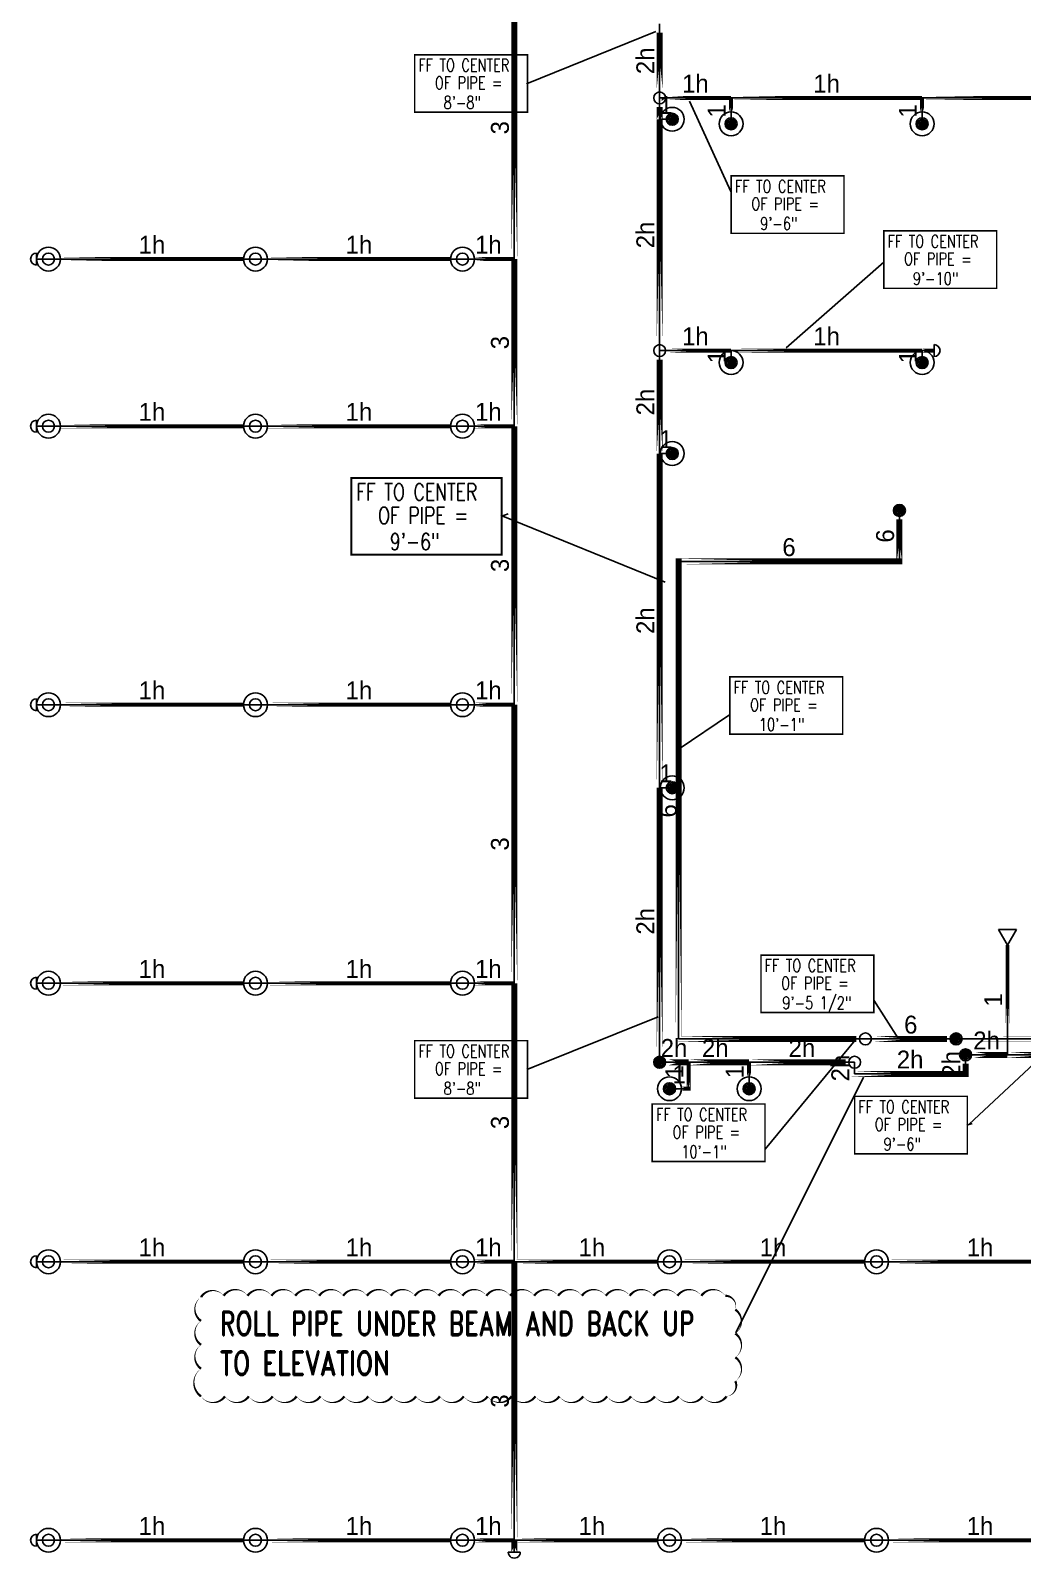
# Model space of a CAD drawing. Header units: inches. Extents: x -4258 to 19, y -149 to 1456.
# Drawn here: x -3333 to -2835, y 63 to 831 of the extents above; entities that cross this region are included whole.
import ezdxf
from ezdxf.enums import TextEntityAlignment as Align

# ---------------------------------------------------------------- set-up
doc = ezdxf.new("R2010")
doc.units = ezdxf.units.IN
doc.header["$MEASUREMENT"] = 0
for name, color, linetype in [('Coordination', 1, 'Continuous'), ('headdn', 1, 'Continuous'), ('HEADUP', 1, 'Continuous'), ('PIPEBL', 1, 'Continuous'), ('pipemn', 1, 'Continuous'), ('PIPESPC', 1, 'Continuous'), ('spk-cap', 1, 'Continuous'), ('spk-pipedrop', 1, 'Continuous'), ('spk-piperise', 1, 'Continuous')]:
    doc.layers.add(name, color=color, linetype=linetype)
doc.styles.add('PDA1', font='ROMAND', dxfattribs={"width": 0.755})
doc.styles.add('PIPE', font='PIPE.SHX')

# ---------------------------------------------------------------- blocks, each defined once
blk = doc.blocks.new('drop')
blk.add_circle((0, 0), 3)
for points in [[(0.01, 2.97), (-2.53, -1.59), (-2.62, 1.36)], [(0.01, 2.97), (-2.49, -1.59), (2.52, -1.59)], [(2.52, -1.59), (0.01, 2.97), (2.6, 1.47)], [(2.52, -1.59), (-2.53, -1.59), (0.01, -2.98)]]:
    blk.add_solid(points)
blk = doc.blocks.new('SIDE1')
for p, q in [((0, 0), (7.79, 4.5)), ((7.79, -4.5), (0, 0)), ((7.79, 4.5), (7.79, -4.5))]:
    blk.add_line(p, q)
blk = doc.blocks.new('dpend1')
for radius in [6, 3]:
    blk.add_circle((0, 0), radius)
for points in [[(0.01, 2.97), (-2.53, -1.59), (-2.62, 1.36)], [(0.01, 2.97), (-2.49, -1.59), (2.52, -1.59)], [(2.52, -1.59), (0.01, 2.97), (2.6, 1.47)], [(2.52, -1.59), (-2.53, -1.59), (0.01, -2.98)]]:
    blk.add_solid(points)
blk = doc.blocks.new('SPRIG1')
for radius in [6, 3]:
    blk.add_circle((0, 0), radius)
blk = doc.blocks.new('CAP')
blk.add_line((0, 3), (0, -3))
blk.add_arc((0, 0), 3, 270, 90)
blk = doc.blocks.new('PIPESPC')
at = {"layer": 'PIPESPC', "style": 'PIPE', "width": 0.9}
blk.add_attdef('SIZE', text='', height=9, dxfattribs=at).set_placement((0, 4.02), align=Align.CENTER)
at = {"layer": 'PIPESPC', "style": 'PIPE', "flags": 1}
blk.add_attdef('SCHED', (25.3, 3.89), '', height=9, dxfattribs=at)
blk = doc.blocks.new('rise')
blk.add_circle((0, 0), 3)
blk = doc.blocks.new('vbbb122222222222')
at = {"layer": 'Coordination'}
blk.add_line((6967.97, 3928.98), (6964.31, 3927.77), dxfattribs=at)
at = {"layer": 'Coordination', "const_width": 1}
blk.add_lwpolyline([(6889.15, 3947.05), (6889.15, 3908.56), (6964.72, 3908.56), (6964.72, 3947.05), (6889.15, 3947.05)], dxfattribs=at)
at = {"layer": 'Coordination', "style": 'PDA1', "width": 0.755}
for s, p in [('FF TO CENTER', (6891.66, 3935.82)), ('OF PIPE = ', (6902.67, 3924.02)), ('9\'-6"', (6908.57, 3910.87))]:
    blk.add_text(s, height=8.4, dxfattribs=at).set_placement(p)
blk = doc.blocks.new('vvvvvvbb')
at = {"layer": 'Coordination', "const_width": 0.75}
blk.add_lwpolyline([(5372.6, 4051.51), (5372.6, 4022.64), (5429.27, 4022.64), (5429.27, 4051.51), (5372.6, 4051.51)], dxfattribs=at)
at = {"layer": 'Coordination', "style": 'PDA1', "width": 0.755}
for s, p in [('FF TO CENTER', (5374.48, 4043.09)), ('OF PIPE = ', (5382.74, 4034.24)), ('9\'-5 1/2"', (5383.36, 4024.38))]:
    blk.add_text(s, height=6.3, dxfattribs=at).set_placement(p)
blk = doc.blocks.new('vvvvbhhhhhhh')
at = {"layer": 'Coordination', "const_width": 1}
blk.add_lwpolyline([(5861.1, 4059.1), (5861.1, 4020.6), (5936.7, 4020.6), (5936.7, 4059.1), (5861.1, 4059.1)], dxfattribs=at)
at = {"layer": 'Coordination', "style": 'PDA1', "width": 0.755}
for s, p in [('FF TO CENTER', (5863.7, 4047.8)), ('OF PIPE = ', (5874.7, 4036)), ('10\'-1"', (5880.6, 4022.9))]:
    blk.add_text(s, height=8.4, dxfattribs=at).set_placement(p)

msp = doc.modelspace()

# ---------------------------------------------------------------- linework, layer by layer
at = {"color": 1}
for points, const_width in [([(-3090, 715.74), (-3090, 847.74)], 3), ([(-3016.94, 801.25), (-3016.94, 829.55)], 3), ([(-3016.94, 786), (-3016.94, 792.25)], 3), ([(-3012.44, 796.75), (-2981.07, 796.75)], 2), ([(-2981.07, 789.73), (-2981.07, 796.75)], 2), ([(-2981.07, 796.75), (-2885.07, 796.75)], 2), ([(-2885.07, 789.73), (-2885.07, 796.75)], 2), ([(-2885.07, 796.75), (-2772.75, 796.75)], 2), ([(-3016.94, 674.23), (-3016.94, 786)], 3), ([(-3318, 715.74), (-3226, 715.74)], 2), ([(-3214, 715.74), (-3122, 715.74)], 2), ([(-3110, 715.74), (-3090, 715.74)], 2), ([(-3090, 631.74), (-3090, 715.74)], 3), ([(-3012.44, 669.73), (-2981.07, 669.73)], 2), ([(-2981.07, 669.73), (-2885.07, 669.73)], 2), ([(-2885.07, 669.73), (-2879.07, 669.73)], 2), ([(-3016.94, 618), (-3016.94, 665.23)], 3), ([(-3318, 631.74), (-3226, 631.74)], 2), ([(-3214, 631.74), (-3122, 631.74)], 2), ([(-3110, 631.74), (-3090, 631.74)], 2), ([(-3090, 491.74), (-3090, 631.74)], 3), ([(-3016.94, 450), (-3016.94, 618)], 3), ([(-2896.5, 562.24), (-2896.5, 584.87)], 3), ([(-3008.94, 563.74), (-2895, 563.74)], 3), ([(-3007.44, 322.24), (-3007.44, 565.24)], 3), ([(-3318, 491.74), (-3226, 491.74)], 2), ([(-3214, 491.74), (-3122, 491.74)], 2), ([(-3110, 491.74), (-3090, 491.74)], 2), ([(-3090, 351.74), (-3090, 491.74)], 3), ([(-3016.94, 316.5), (-3016.94, 450)], 3), ([(-2842.19, 328.24), (-2842.19, 370.95)], 2), ([(-3318, 351.74), (-3226, 351.74)], 2), ([(-3214, 351.74), (-3122, 351.74)], 2), ([(-3110, 351.74), (-3090, 351.74)], 2), ([(-3090, 211.74), (-3090, 351.74)], 3), ([(-3008.94, 323.74), (-2918.09, 323.74)], 3), ([(-2909.09, 323.74), (-2872.5, 323.74)], 3), ([(-2863.5, 323.74), (-2329.64, 323.74)], 3), ([(-2858.75, 315.74), (-2842.19, 315.74)], 3), ([(-2842.19, 315.74), (-2804, 315.74)], 3), ([(-3012.44, 312), (-3002.38, 312)], 3), ([(-3002.38, 312), (-2972, 312)], 3), ([(-3002.38, 297.72), (-3002.38, 312)], 2), ([(-2972, 312), (-2923.48, 312)], 3), ([(-2972, 304.72), (-2972, 312)], 2), ([(-2920.48, 306.19), (-2861.75, 306.19)], 3), ([(-2863.25, 304.69), (-2863.25, 311.24)], 3), ([(-3006, 298.72), (-3001.38, 298.72)], 2), ([(-3318, 211.74), (-3226, 211.74)], 2), ([(-3214, 211.74), (-3122, 211.74)], 2), ([(-3110, 211.74), (-3090, 211.74)], 2), ([(-3090, 71.74), (-3090, 211.74)], 3), ([(-3090, 211.74), (-3018, 211.74)], 2), ([(-3006, 211.74), (-2914, 211.74)], 2), ([(-2902, 211.74), (-2810, 211.74)], 2), ([(-3318, 71.74), (-3226, 71.74)], 2), ([(-3214, 71.74), (-3122, 71.74)], 2), ([(-3110, 71.74), (-3090, 71.74)], 2), ([(-3090, 65.74), (-3090, 71.74)], 3), ([(-3090, 71.74), (-3018, 71.74)], 2), ([(-3006, 71.74), (-2914, 71.74)], 2), ([(-2902, 71.74), (-2810, 71.74)], 2)]:
    msp.add_lwpolyline(points, close=True, dxfattribs=dict(at, const_width=const_width))
at = {"layer": 'Coordination'}
for p, q in [((-3018.83, 830.16), (-3083.84, 803.89)), ((-3001.95, 795.13), (-2981.2, 749.74)), ((-2953.4, 671.08), (-2904.28, 714.24)), ((-3014.25, 553.3), (-3095.74, 586.53)), ((-3007.21, 469.6), (-2981.86, 486.63)), ((-2897.01, 323.83), (-2909.39, 343.18)), ((-3017.75, 334.89), (-3082.28, 308.91)), ((-2918.77, 323.16), (-2964, 268.31)), ((-2861.5, 280.89), (-2824, 315.97)), ((-3080.93, 309.32), (-3083.67, 308.4)), ((-2914.47, 304.53), (-2978.65, 176.09))]:
    msp.add_line(p, q, dxfattribs=at)
at = {"layer": 'Coordination', "const_width": 0.75}
for points in [[(-3140.04, 818.44), (-3140.04, 789.57), (-3083.37, 789.57), (-3083.37, 818.44), (-3140.04, 818.44)], [(-2981.04, 757.58), (-2981.04, 728.71), (-2924.36, 728.71), (-2924.36, 757.58), (-2981.04, 757.58)], [(-2904.31, 729.91), (-2904.31, 701.04), (-2847.64, 701.04), (-2847.64, 729.91), (-2904.31, 729.91)], [(-3140.04, 322.87), (-3140.04, 294), (-3083.37, 294), (-3083.37, 322.87), (-3140.04, 322.87)]]:
    msp.add_lwpolyline(points, dxfattribs=at)
at = {"layer": 'Coordination'}
msp.add_lwpolyline([(-3247.35, 144.09, 0, 1.2, 0.520567), (-3235.35, 144.09, 0, 1.2, 0.520567), (-3223.35, 144.09, 0, 1.2, 0.520567), (-3211.35, 144.09, 0, 1.2, 0.520567), (-3199.35, 144.09, 0, 1.2, 0.520567), (-3187.35, 144.09, 0, 1.2, 0.520567), (-3175.35, 144.09, 0, 1.2, 0.520567), (-3163.35, 144.09, 0, 1.2, 0.520567), (-3151.35, 144.09, 0, 1.2, 0.520567), (-3139.35, 144.09, 0, 1.2, 0.520567), (-3127.35, 144.09, 0, 1.2, 0.520567), (-3115.35, 144.09, 0, 1.2, 0.520567), (-3103.35, 144.09, 0, 1.2, 0.520567), (-3091.35, 144.09, 0, 1.2, 0.520567), (-3079.35, 144.09, 0, 1.2, 0.520567), (-3067.35, 144.09, 0, 1.2, 0.520567), (-3055.35, 144.09, 0, 1.2, 0.520567), (-3043.35, 144.09, 0, 1.2, 0.520567), (-3031.35, 144.09, 0, 1.2, 0.520567), (-3019.35, 144.09, 0, 1.2, 0.520567), (-3007.35, 144.09, 0, 1.2, 0.520567), (-2995.35, 144.09, 0, 1.2, 0.520567), (-2983.35, 144.09, 0, 1.2, 0.520567), (-2978.94, 151.69, 0, 1.2, 0.520567), (-2978.94, 163.69, 0, 1.2, 0.520567), (-2978.94, 175.69, 0, 1.2, 0.520567), (-2978.94, 187.69, 0, 1.2, 0.520567), (-2984, 194.63, 0, 1.2, 0.520567), (-2996, 194.63, 0, 1.2, 0.520567), (-3008, 194.63, 0, 1.2, 0.520567), (-3020, 194.63, 0, 1.2, 0.520567), (-3032, 194.63, 0, 1.2, 0.520567), (-3044, 194.63, 0, 1.2, 0.520567), (-3056, 194.63, 0, 1.2, 0.520567), (-3068, 194.63, 0, 1.2, 0.520567), (-3080, 194.63, 0, 1.2, 0.520567), (-3092, 194.63, 0, 1.2, 0.520567), (-3104, 194.63, 0, 1.2, 0.520567), (-3116, 194.63, 0, 1.2, 0.520567), (-3128, 194.63, 0, 1.2, 0.520567), (-3140, 194.63, 0, 1.2, 0.520567), (-3152, 194.63, 0, 1.2, 0.520567), (-3164, 194.63, 0, 1.2, 0.520567), (-3176, 194.63, 0, 1.2, 0.520567), (-3188, 194.63, 0, 1.2, 0.520567), (-3200, 194.63, 0, 1.2, 0.520567), (-3212, 194.63, 0, 1.2, 0.520567), (-3224, 194.63, 0, 1.2, 0.520567), (-3236, 194.63, 0, 1.2, 0.520567), (-3247.35, 193.98, 0, 1.2, 0.520567), (-3247.35, 181.98, 0, 1.2, 0.520567), (-3247.35, 169.98, 0, 1.2, 0.520567), (-3247.35, 157.98, 0, 1.2, 0.520567)], format="xyseb", close=True, dxfattribs=at)
at = {"layer": 'PIPEBL'}
for p, q in [((-3016.94, 796.75), (-2981.07, 796.75)), ((-2885.07, 796.75), (-2981.07, 796.75)), ((-2981.07, 783.73), (-2981.07, 796.75)), ((-2766.75, 796.75), (-2885.07, 796.75)), ((-2885.07, 783.73), (-2885.07, 796.75)), ((-3016.94, 786), (-3010.62, 786)), ((-3016.94, 669.73), (-2981.07, 669.73)), ((-2981.07, 669.73), (-2885.07, 669.73)), ((-2981.07, 669.73), (-2981.07, 663.73)), ((-2885.07, 669.73), (-2885.07, 663.73)), ((-2885.07, 669.73), (-2879.07, 669.73)), ((-3016.94, 618), (-3010.62, 618)), ((-3016.94, 450), (-3010.62, 450)), ((-2842.19, 315.74), (-2842.19, 370.95)), ((-3002.38, 298.72), (-3002.38, 312)), ((-2972, 298.72), (-2972, 312)), ((-3012, 298.72), (-3002.38, 298.72))]:
    msp.add_line(p, q, dxfattribs=at)
at = {"layer": 'PIPEBL', "color": 1}
for p, q in [((-3324, 715.74), (-3330, 715.74)), ((-3324, 715.74), (-3220, 715.74)), ((-3220, 715.74), (-3116, 715.74)), ((-3116, 715.74), (-3090, 715.74)), ((-3324, 631.74), (-3330, 631.74)), ((-3324, 631.74), (-3220, 631.74)), ((-3220, 631.74), (-3116, 631.74)), ((-3116, 631.74), (-3090, 631.74)), ((-3324, 491.74), (-3330, 491.74)), ((-3324, 491.74), (-3220, 491.74)), ((-3220, 491.74), (-3116, 491.74)), ((-3116, 491.74), (-3090, 491.74)), ((-3324, 351.74), (-3330, 351.74)), ((-3324, 351.74), (-3220, 351.74)), ((-3220, 351.74), (-3116, 351.74)), ((-3116, 351.74), (-3090, 351.74)), ((-3324, 211.74), (-3330, 211.74)), ((-3324, 211.74), (-3220, 211.74)), ((-3220, 211.74), (-3116, 211.74)), ((-3116, 211.74), (-3090, 211.74)), ((-3090, 211.74), (-3012, 211.74)), ((-3012, 211.74), (-2908, 211.74)), ((-2908, 211.74), (-2804, 211.74)), ((-3324, 71.74), (-3330, 71.74)), ((-3324, 71.74), (-3220, 71.74)), ((-3220, 71.74), (-3116, 71.74)), ((-3116, 71.74), (-3090, 71.74)), ((-3090, 71.74), (-3012, 71.74)), ((-3012, 71.74), (-2908, 71.74)), ((-2908, 71.74), (-2804, 71.74))]:
    msp.add_line(p, q, dxfattribs=at)
at = {"layer": 'pipemn', "color": 1}
for p, q in [((-3090, 715.74), (-3090, 847.74)), ((-3090, 631.74), (-3090, 715.74)), ((-3090, 491.74), (-3090, 631.74)), ((-3090, 351.74), (-3090, 491.74)), ((-3090, 211.74), (-3090, 351.74)), ((-3090, 71.74), (-3090, 211.74)), ((-3090, 65.74), (-3090, 71.74))]:
    msp.add_line(p, q, dxfattribs=at)
at = {"layer": 'pipemn', "color": 6}
for p, q in [((-3016.94, 796.75), (-3016.94, 834.05)), ((-3016.94, 786), (-3016.94, 796.75)), ((-3016.94, 669.73), (-3016.94, 786)), ((-3016.94, 618), (-3016.94, 669.73)), ((-3016.94, 450), (-3016.94, 618)), ((-3016.94, 312), (-3016.94, 450)), ((-2863.25, 315.74), (-2842.19, 315.74)), ((-2842.19, 315.74), (-2804, 315.74)), ((-3016.94, 312), (-3002.38, 312)), ((-3002.38, 312), (-2972, 312)), ((-2972, 312), (-2918.98, 312))]:
    msp.add_line(p, q, dxfattribs=at)
at = {"layer": 'pipemn', "color": 5}
for p, q in [((-2896.5, 589.37), (-2896.5, 563.74)), ((-3007.44, 323.74), (-3007.44, 563.74)), ((-3007.44, 563.74), (-2896.5, 563.74)), ((-3007.44, 323.74), (-2913.59, 323.74)), ((-2913.59, 323.74), (-2868, 323.74)), ((-2868, 323.74), (-2325.14, 323.74))]:
    msp.add_line(p, q, dxfattribs=at)
at = {"layer": 'pipemn'}
for p, q in [((-2863.25, 315.74), (-2863.25, 306.19)), ((-2918.98, 306.19), (-2918.98, 312)), ((-2863.25, 306.19), (-2918.98, 306.19))]:
    msp.add_line(p, q, dxfattribs=at)

# ---------------------------------------------------------------- block references
at = {"layer": 'Coordination'}
for name, p in [('vbbb122222222222', (-10061.07, -3341.36)), ('vvvvvvbb', (-8338.65, -3685.63))]:
    msp.add_blockref(name, p, dxfattribs=at)
at = {"layer": 'Coordination', "xscale": 0.75, "yscale": 0.75, "zscale": 0.75}
for name, p in [('vvvvbhhhhhhh', (-7377.54, -2538.55)), ('vbbb122222222222', (-8085.87, -2665.42)), ('vvvvbhhhhhhh', (-7416.52, -2753.29))]:
    msp.add_blockref(name, p, dxfattribs=at)
at = {"layer": 'headdn'}
for p in [(-3010.62, 786), (-2981.07, 783.73), (-2885.07, 783.73), (-2981.07, 663.73), (-2885.07, 663.73), (-3010.62, 618), (-3010.62, 450), (-3012, 298.72), (-2972, 298.72)]:
    msp.add_blockref('dpend1', p, dxfattribs=at)
at = {"layer": 'headdn', "rotation": 90}
msp.add_blockref('SIDE1', (-2842.19, 370.95), dxfattribs=at)
at = {"layer": 'HEADUP'}
for p in [(-3324, 715.74), (-3220, 715.74), (-3116, 715.74), (-3324, 631.74), (-3220, 631.74), (-3116, 631.74), (-3324, 491.74), (-3220, 491.74), (-3116, 491.74), (-3324, 351.74), (-3220, 351.74), (-3116, 351.74), (-3324, 211.74), (-3220, 211.74), (-3116, 211.74), (-3012, 211.74), (-2908, 211.74), (-3324, 71.74), (-3220, 71.74), (-3116, 71.74), (-3012, 71.74), (-2908, 71.74)]:
    msp.add_blockref('SPRIG1', p, dxfattribs=at)
at = {"layer": 'PIPESPC'}
ref = msp.add_blockref('PIPESPC', (-3016.94, 815.4), dxfattribs=dict(at, rotation=90))
ref.add_attrib('SIZE', '2h', dxfattribs={"color": 0, "height": 9, "rotation": 90, "style": 'PIPE'}).set_placement((-3016.94, 815.4), align=Align.BOTTOM_CENTER)
ref = msp.add_blockref('PIPESPC', (-2999, 796.75), dxfattribs=at)
ref.add_attrib('SIZE', '1h', dxfattribs={"color": 0, "height": 9, "style": 'PIPE'}).set_placement((-2999, 796.75), align=Align.BOTTOM_CENTER)
ref = msp.add_blockref('PIPESPC', (-2933.07, 796.75), dxfattribs=at)
ref.add_attrib('SIZE', '1h', dxfattribs={"color": 0, "height": 9, "style": 'PIPE'}).set_placement((-2933.07, 796.75), align=Align.BOTTOM_CENTER)
ref = msp.add_blockref('PIPESPC', (-3013.78, 786), dxfattribs=at)
ref.add_attrib('SIZE', '1', dxfattribs={"color": 0, "height": 9, "style": 'PIPE'}).set_placement((-3013.78, 786), align=Align.BOTTOM_CENTER)
ref = msp.add_blockref('PIPESPC', (-2981.07, 790.24), dxfattribs=dict(at, rotation=90))
ref.add_attrib('SIZE', '1', dxfattribs={"color": 0, "height": 9, "rotation": 90, "style": 'PIPE'}).set_placement((-2981.07, 790.24), align=Align.BOTTOM_CENTER)
ref = msp.add_blockref('PIPESPC', (-2885.07, 790.24), dxfattribs=dict(at, rotation=90))
ref.add_attrib('SIZE', '1', dxfattribs={"color": 0, "height": 9, "rotation": 90, "style": 'PIPE'}).set_placement((-2885.07, 790.24), align=Align.BOTTOM_CENTER)
ref = msp.add_blockref('PIPESPC', (-3090, 781.74), dxfattribs=dict(at, rotation=90))
ref.add_attrib('SIZE', '3', dxfattribs={"color": 0, "height": 9, "rotation": 90, "style": 'PIPE'}).set_placement((-3090, 781.74), align=Align.BOTTOM_CENTER)
ref = msp.add_blockref('PIPESPC', (-3016.94, 727.86), dxfattribs=dict(at, rotation=90.00000000000044))
ref.add_attrib('SIZE', '2h', dxfattribs={"color": 0, "height": 9, "rotation": 90, "style": 'PIPE'}).set_placement((-3016.94, 727.86), align=Align.BOTTOM_CENTER)
ref = msp.add_blockref('PIPESPC', (-3272, 715.74), dxfattribs=at)
ref.add_attrib('SIZE', '1h', dxfattribs={"color": 0, "height": 9, "style": 'PIPE'}).set_placement((-3272, 715.74), align=Align.BOTTOM_CENTER)
ref = msp.add_blockref('PIPESPC', (-3168, 715.74), dxfattribs=at)
ref.add_attrib('SIZE', '1h', dxfattribs={"color": 0, "height": 9, "style": 'PIPE'}).set_placement((-3168, 715.74), align=Align.BOTTOM_CENTER)
ref = msp.add_blockref('PIPESPC', (-3103, 715.74), dxfattribs=at)
ref.add_attrib('SIZE', '1h', dxfattribs={"color": 0, "height": 9, "style": 'PIPE'}).set_placement((-3103, 715.74), align=Align.BOTTOM_CENTER)
ref = msp.add_blockref('PIPESPC', (-3090, 673.74), dxfattribs=dict(at, rotation=90))
ref.add_attrib('SIZE', '3', dxfattribs={"color": 0, "height": 9, "rotation": 90, "style": 'PIPE'}).set_placement((-3090, 673.74), align=Align.BOTTOM_CENTER)
ref = msp.add_blockref('PIPESPC', (-2999, 669.73), dxfattribs=at)
ref.add_attrib('SIZE', '1h', dxfattribs={"color": 0, "height": 9, "style": 'PIPE'}).set_placement((-2999, 669.73), align=Align.BOTTOM_CENTER)
ref = msp.add_blockref('PIPESPC', (-2933.07, 669.73), dxfattribs=at)
ref.add_attrib('SIZE', '1h', dxfattribs={"color": 0, "height": 9, "style": 'PIPE'}).set_placement((-2933.07, 669.73), align=Align.BOTTOM_CENTER)
ref = msp.add_blockref('PIPESPC', (-2981.07, 666.73), dxfattribs=dict(at, rotation=90))
ref.add_attrib('SIZE', '1', dxfattribs={"color": 0, "height": 9, "rotation": 90, "style": 'PIPE'}).set_placement((-2981.07, 666.73), align=Align.BOTTOM_CENTER)
ref = msp.add_blockref('PIPESPC', (-2885.07, 666.73), dxfattribs=dict(at, rotation=90))
ref.add_attrib('SIZE', '1', dxfattribs={"color": 0, "height": 9, "rotation": 90, "style": 'PIPE'}).set_placement((-2885.07, 666.73), align=Align.BOTTOM_CENTER)
ref = msp.add_blockref('PIPESPC', (-3016.94, 643.86), dxfattribs=dict(at, rotation=89.99999999999899))
ref.add_attrib('SIZE', '2h', dxfattribs={"color": 0, "height": 9, "rotation": 90, "style": 'PIPE'}).set_placement((-3016.94, 643.86), align=Align.BOTTOM_CENTER)
ref = msp.add_blockref('PIPESPC', (-3272, 631.74), dxfattribs=at)
ref.add_attrib('SIZE', '1h', dxfattribs={"color": 0, "height": 9, "style": 'PIPE'}).set_placement((-3272, 631.74), align=Align.BOTTOM_CENTER)
ref = msp.add_blockref('PIPESPC', (-3168, 631.74), dxfattribs=at)
ref.add_attrib('SIZE', '1h', dxfattribs={"color": 0, "height": 9, "style": 'PIPE'}).set_placement((-3168, 631.74), align=Align.BOTTOM_CENTER)
ref = msp.add_blockref('PIPESPC', (-3103, 631.74), dxfattribs=at)
ref.add_attrib('SIZE', '1h', dxfattribs={"color": 0, "height": 9, "style": 'PIPE'}).set_placement((-3103, 631.74), align=Align.BOTTOM_CENTER)
ref = msp.add_blockref('PIPESPC', (-3013.78, 618), dxfattribs=at)
ref.add_attrib('SIZE', '1', dxfattribs={"color": 0, "height": 9, "style": 'PIPE'}).set_placement((-3013.78, 618), align=Align.BOTTOM_CENTER)
ref = msp.add_blockref('PIPESPC', (-2896.5, 576.56), dxfattribs=dict(at, rotation=90))
ref.add_attrib('SIZE', '6', dxfattribs={"color": 0, "height": 9, "rotation": 90, "style": 'PIPE'}).set_placement((-2896.5, 576.56), align=Align.BOTTOM_CENTER)
ref = msp.add_blockref('PIPESPC', (-2951.97, 563.74), dxfattribs=at)
ref.add_attrib('SIZE', '6', dxfattribs={"color": 0, "height": 9, "style": 'PIPE'}).set_placement((-2951.97, 563.74), align=Align.BOTTOM_CENTER)
ref = msp.add_blockref('PIPESPC', (-3090, 561.74), dxfattribs=dict(at, rotation=90))
ref.add_attrib('SIZE', '3', dxfattribs={"color": 0, "height": 9, "rotation": 90, "style": 'PIPE'}).set_placement((-3090, 561.74), align=Align.BOTTOM_CENTER)
ref = msp.add_blockref('PIPESPC', (-3016.94, 534), dxfattribs=dict(at, rotation=89.9999999999997))
ref.add_attrib('SIZE', '2h', dxfattribs={"color": 0, "height": 9, "rotation": 90, "style": 'PIPE'}).set_placement((-3016.94, 534), align=Align.BOTTOM_CENTER)
ref = msp.add_blockref('PIPESPC', (-3272, 491.74), dxfattribs=at)
ref.add_attrib('SIZE', '1h', dxfattribs={"color": 0, "height": 9, "style": 'PIPE'}).set_placement((-3272, 491.74), align=Align.BOTTOM_CENTER)
ref = msp.add_blockref('PIPESPC', (-3168, 491.74), dxfattribs=at)
ref.add_attrib('SIZE', '1h', dxfattribs={"color": 0, "height": 9, "style": 'PIPE'}).set_placement((-3168, 491.74), align=Align.BOTTOM_CENTER)
ref = msp.add_blockref('PIPESPC', (-3103, 491.74), dxfattribs=at)
ref.add_attrib('SIZE', '1h', dxfattribs={"color": 0, "height": 9, "style": 'PIPE'}).set_placement((-3103, 491.74), align=Align.BOTTOM_CENTER)
ref = msp.add_blockref('PIPESPC', (-3013.78, 450), dxfattribs=at)
ref.add_attrib('SIZE', '1', dxfattribs={"color": 0, "height": 9, "style": 'PIPE'}).set_placement((-3013.78, 450), align=Align.BOTTOM_CENTER)
ref = msp.add_blockref('PIPESPC', (-3007.44, 443.74), dxfattribs=dict(at, rotation=90))
ref.add_attrib('SIZE', '6', dxfattribs={"color": 0, "height": 9, "rotation": 90, "style": 'PIPE'}).set_placement((-3005.69, 438.39), align=Align.BOTTOM_CENTER)
ref = msp.add_blockref('PIPESPC', (-3090, 421.74), dxfattribs=dict(at, rotation=90))
ref.add_attrib('SIZE', '3', dxfattribs={"color": 0, "height": 9, "rotation": 90, "style": 'PIPE'}).set_placement((-3090, 421.74), align=Align.BOTTOM_CENTER)
ref = msp.add_blockref('PIPESPC', (-3016.94, 382.87), dxfattribs=dict(at, rotation=90))
ref.add_attrib('SIZE', '2h', dxfattribs={"color": 0, "height": 9, "rotation": 90, "style": 'PIPE'}).set_placement((-3016.94, 382.87), align=Align.BOTTOM_CENTER)
ref = msp.add_blockref('PIPESPC', (-3272, 351.74), dxfattribs=at)
ref.add_attrib('SIZE', '1h', dxfattribs={"color": 0, "height": 9, "style": 'PIPE'}).set_placement((-3272, 351.74), align=Align.BOTTOM_CENTER)
ref = msp.add_blockref('PIPESPC', (-3168, 351.74), dxfattribs=at)
ref.add_attrib('SIZE', '1h', dxfattribs={"color": 0, "height": 9, "style": 'PIPE'}).set_placement((-3168, 351.74), align=Align.BOTTOM_CENTER)
ref = msp.add_blockref('PIPESPC', (-3103, 351.74), dxfattribs=at)
ref.add_attrib('SIZE', '1h', dxfattribs={"color": 0, "height": 9, "style": 'PIPE'}).set_placement((-3103, 351.74), align=Align.BOTTOM_CENTER)
ref = msp.add_blockref('PIPESPC', (-2842.19, 343.35), dxfattribs=dict(at, rotation=90))
ref.add_attrib('SIZE', '1', dxfattribs={"color": 0, "height": 9, "rotation": 90, "style": 'PIPE'}).set_placement((-2842.19, 343.35), align=Align.BOTTOM_CENTER)
ref = msp.add_blockref('PIPESPC', (-2890.79, 323.74), dxfattribs=at)
ref.add_attrib('SIZE', '6', dxfattribs={"color": 0, "height": 9, "style": 'PIPE'}).set_placement((-2890.79, 323.74), align=Align.BOTTOM_CENTER)
ref = msp.add_blockref('PIPESPC', (-3009.72, 312), dxfattribs=at)
ref.add_attrib('SIZE', '2h', dxfattribs={"color": 0, "height": 9, "style": 'PIPE'}).set_placement((-3009.72, 312), align=Align.BOTTOM_CENTER)
ref = msp.add_blockref('PIPESPC', (-2989, 312), dxfattribs=at)
ref.add_attrib('SIZE', '2h', dxfattribs={"color": 0, "height": 9, "style": 'PIPE'}).set_placement((-2989, 312), align=Align.BOTTOM_CENTER)
ref = msp.add_blockref('PIPESPC', (-2945.49, 312), dxfattribs=at)
ref.add_attrib('SIZE', '2h', dxfattribs={"color": 0, "height": 9, "style": 'PIPE'}).set_placement((-2945.49, 312), align=Align.BOTTOM_CENTER)
ref = msp.add_blockref('PIPESPC', (-2852.72, 315.74), dxfattribs=at)
ref.add_attrib('SIZE', '2h', dxfattribs={"color": 0, "height": 9, "style": 'PIPE'}).set_placement((-2852.72, 315.74), align=Align.BOTTOM_CENTER)
ref = msp.add_blockref('PIPESPC', (-2918.98, 309.09), dxfattribs=dict(at, rotation=90))
ref.add_attrib('SIZE', '2h', dxfattribs={"color": 0, "height": 9, "rotation": 90, "style": 'PIPE'}).set_placement((-2918.98, 309.09), align=Align.BOTTOM_CENTER)
ref = msp.add_blockref('PIPESPC', (-2891.12, 306.19), dxfattribs=at)
ref.add_attrib('SIZE', '2h', dxfattribs={"color": 0, "height": 9, "style": 'PIPE'}).set_placement((-2891.12, 306.19), align=Align.BOTTOM_CENTER)
ref = msp.add_blockref('PIPESPC', (-2863.25, 310.97), dxfattribs=dict(at, rotation=90))
ref.add_attrib('SIZE', '2h', dxfattribs={"color": 0, "height": 9, "rotation": 90, "style": 'PIPE'}).set_placement((-2863.25, 310.97), align=Align.BOTTOM_CENTER)
ref = msp.add_blockref('PIPESPC', (-3002.38, 307.23), dxfattribs=dict(at, rotation=90))
ref.add_attrib('SIZE', '1', dxfattribs={"color": 0, "height": 9, "rotation": 90, "style": 'PIPE'}).set_placement((-3002.38, 307.23), align=Align.BOTTOM_CENTER)
ref = msp.add_blockref('PIPESPC', (-3007.19, 298.72), dxfattribs=at)
ref.add_attrib('SIZE', '1', dxfattribs={"color": 0, "height": 9, "style": 'PIPE'}).set_placement((-3007.19, 298.72), align=Align.BOTTOM_CENTER)
ref = msp.add_blockref('PIPESPC', (-2972, 307.23), dxfattribs=dict(at, rotation=90))
ref.add_attrib('SIZE', '1', dxfattribs={"color": 0, "height": 9, "rotation": 90, "style": 'PIPE'}).set_placement((-2972, 307.23), align=Align.BOTTOM_CENTER)
ref = msp.add_blockref('PIPESPC', (-3090, 281.74), dxfattribs=dict(at, rotation=90))
ref.add_attrib('SIZE', '3', dxfattribs={"color": 0, "height": 9, "rotation": 90, "style": 'PIPE'}).set_placement((-3090, 281.74), align=Align.BOTTOM_CENTER)
ref = msp.add_blockref('PIPESPC', (-3272, 211.74), dxfattribs=at)
ref.add_attrib('SIZE', '1h', dxfattribs={"color": 0, "height": 9, "style": 'PIPE'}).set_placement((-3272, 211.74), align=Align.BOTTOM_CENTER)
ref = msp.add_blockref('PIPESPC', (-3168, 211.74), dxfattribs=at)
ref.add_attrib('SIZE', '1h', dxfattribs={"color": 0, "height": 9, "style": 'PIPE'}).set_placement((-3168, 211.74), align=Align.BOTTOM_CENTER)
ref = msp.add_blockref('PIPESPC', (-3103, 211.74), dxfattribs=at)
ref.add_attrib('SIZE', '1h', dxfattribs={"color": 0, "height": 9, "style": 'PIPE'}).set_placement((-3103, 211.74), align=Align.BOTTOM_CENTER)
ref = msp.add_blockref('PIPESPC', (-3051, 211.74), dxfattribs=at)
ref.add_attrib('SIZE', '1h', dxfattribs={"color": 0, "height": 9, "style": 'PIPE'}).set_placement((-3051, 211.74), align=Align.BOTTOM_CENTER)
ref = msp.add_blockref('PIPESPC', (-2960, 211.74), dxfattribs=at)
ref.add_attrib('SIZE', '1h', dxfattribs={"color": 0, "height": 9, "style": 'PIPE'}).set_placement((-2960, 211.74), align=Align.BOTTOM_CENTER)
ref = msp.add_blockref('PIPESPC', (-2856, 211.74), dxfattribs=at)
ref.add_attrib('SIZE', '1h', dxfattribs={"color": 0, "height": 9, "style": 'PIPE'}).set_placement((-2856, 211.74), align=Align.BOTTOM_CENTER)
ref = msp.add_blockref('PIPESPC', (-3090, 141.74), dxfattribs=dict(at, rotation=90))
ref.add_attrib('SIZE', '3', dxfattribs={"color": 0, "height": 9, "rotation": 90, "style": 'PIPE'}).set_placement((-3090, 141.74), align=Align.BOTTOM_CENTER)
ref = msp.add_blockref('PIPESPC', (-3272, 71.74), dxfattribs=at)
ref.add_attrib('SIZE', '1h', dxfattribs={"color": 0, "height": 9, "style": 'PIPE'}).set_placement((-3272, 71.74), align=Align.BOTTOM_CENTER)
ref = msp.add_blockref('PIPESPC', (-3168, 71.74), dxfattribs=at)
ref.add_attrib('SIZE', '1h', dxfattribs={"color": 0, "height": 9, "style": 'PIPE'}).set_placement((-3168, 71.74), align=Align.BOTTOM_CENTER)
ref = msp.add_blockref('PIPESPC', (-3103, 71.74), dxfattribs=at)
ref.add_attrib('SIZE', '1h', dxfattribs={"color": 0, "height": 9, "style": 'PIPE'}).set_placement((-3103, 71.74), align=Align.BOTTOM_CENTER)
ref = msp.add_blockref('PIPESPC', (-3051, 71.74), dxfattribs=at)
ref.add_attrib('SIZE', '1h', dxfattribs={"color": 0, "height": 9, "style": 'PIPE'}).set_placement((-3051, 71.74), align=Align.BOTTOM_CENTER)
ref = msp.add_blockref('PIPESPC', (-2960, 71.74), dxfattribs=at)
ref.add_attrib('SIZE', '1h', dxfattribs={"color": 0, "height": 9, "style": 'PIPE'}).set_placement((-2960, 71.74), align=Align.BOTTOM_CENTER)
ref = msp.add_blockref('PIPESPC', (-2856, 71.74), dxfattribs=at)
ref.add_attrib('SIZE', '1h', dxfattribs={"color": 0, "height": 9, "style": 'PIPE'}).set_placement((-2856, 71.74), align=Align.BOTTOM_CENTER)
at = {"layer": 'spk-cap'}
for p, rotation in [((-3330, 715.74), 180.0000000000555), ((-3330, 631.74), 180.0000000000555), ((-3330, 491.74), 180.0000000000555), ((-3330, 351.74), 180.0000000000555), ((-3330, 211.74), 180.0000000000555), ((-3330, 71.74), 180.0000000000555), ((-3090, 65.74), 270.0000000000834)]:
    msp.add_blockref('CAP', p, dxfattribs=dict(at, rotation=rotation))
msp.add_blockref('CAP', (-2879.07, 669.73), dxfattribs=at)
at = {"layer": 'spk-pipedrop'}
for p, rotation in [((-2896.5, 589.37), 90.00000000002773), ((-2868, 323.74), 180.0000000000555), ((-3016.94, 312), 180.0000000000555), ((-2863.25, 315.74), 180.0000000000566)]:
    msp.add_blockref('drop', p, dxfattribs=dict(at, rotation=rotation))
at = {"layer": 'spk-piperise', "rotation": 180.0000000000555}
for p in [(-3016.94, 796.75), (-3016.94, 669.73)]:
    msp.add_blockref('rise', p, dxfattribs=at)
at = {"layer": 'spk-piperise'}
for p in [(-2913.59, 323.74), (-2918.98, 312)]:
    msp.add_blockref('rise', p, dxfattribs=at)

# ---------------------------------------------------------------- texts
at = {"layer": 'Coordination', "style": 'PDA1', "width": 0.755}
for s, p in [('FF TO CENTER', (-3138.16, 810.02)), ('OF PIPE = ', (-3129.9, 801.16)), ('8\'-8"', (-3125.48, 791.31)), ('FF TO CENTER', (-2979.15, 749.15)), ('OF PIPE = ', (-2970.9, 740.3)), ('9\'-6"', (-2966.47, 730.44)), ('FF TO CENTER', (-2902.43, 721.48)), ('OF PIPE = ', (-2894.17, 712.63)), ('9\'-10"', (-2889.74, 702.77)), ('FF TO CENTER', (-3138.16, 314.44)), ('OF PIPE = ', (-3129.9, 305.59)), ('8\'-8"', (-3125.48, 295.73))]:
    msp.add_text(s, height=6.3, dxfattribs=at).set_placement(p)
at = {"layer": 'Coordination', "insert": (-3237.84, 154.75), "char_height": 12, "width": 266.3109, "attachment_point": 7, "style": 'PDA1'}
msp.add_mtext('ROLL PIPE UNDER BEAM AND BACK UP TO ELEVATION', dxfattribs=at)

doc.saveas('drawing.dxf')
